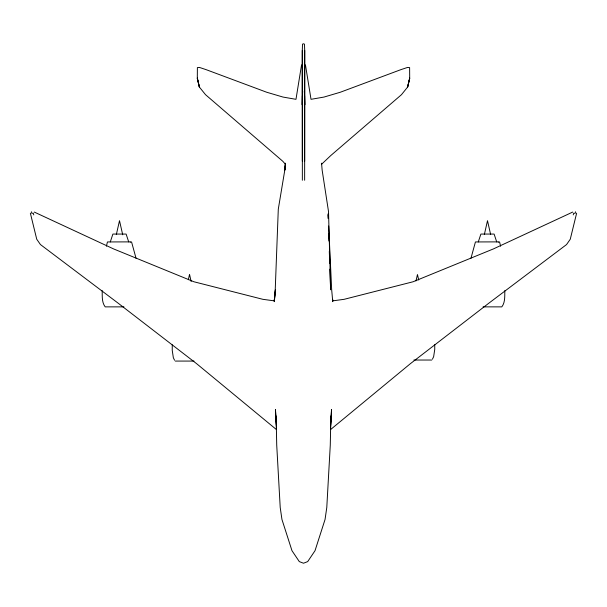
<?xml version="1.0" encoding="UTF-8"?>
<svg xmlns="http://www.w3.org/2000/svg" width="607" height="607" viewBox="0 0 607 607"><rect width="100%" height="100%" fill="white"/><g stroke="black" fill="none" stroke-linecap="round" stroke-linejoin="round"><path stroke-width="0.91" d="M302.339 161.181L302.286 50.457L302.521 44.136L303.5 43.78L304.479 44.136L304.714 50.457L304.646 180.256M102.173 290.616C102.333 296.019 101.672 302.369 105.186 306.869L123.927 306.869M172.251 344.822L172.244 350.429L173.352 357.735L174.566 360.239M304.714 50.457L304.661 161.181M302.286 50.457L302.24 104.852L302.612 91.08M330.512 427.662L330.883 416L330.276 445.143L326.786 507.498L325.048 519.478L315.018 550.701L307.688 561.612L303.5 563.22L299.312 561.612L291.982 550.701L281.952 519.478L280.214 507.498L276.724 445.143L276.117 416L276.488 427.662M330.489 429.437L331.543 409.467L330.496 426.751M130.293 242.17L131.567 241.943L136.036 258.263M498.286 242.17L499.569 241.943L500.6 246.237M301.55 64.873L295.981 99.32L283.029 97.067L266.716 92.249L206.023 69.615L199.544 67.468L197.381 67.605L197.305 78.197L199.377 87.059L205.523 94.677L282.809 161.287L285.358 164.201L284.858 170.119L285.442 163.192L284.645 171.03L278.294 209.157L275.237 289.683L274.243 301.664L275.419 289.744L274.561 299.35L273.59 300.769L262.884 299.319L193.929 281.769L113.524 248.893L34.303 212.078M576.65 213.118L570.261 239.234L566.551 244.56L488.976 303.083L410.415 363.654L330.625 429.528M188.337 279.713L189.536 274.402L191.144 281.481M116.347 234.545L119.503 220.698L122.72 234.788M484.363 234.492L487.497 220.698L490.631 234.492M415.977 280.92L417.464 274.561L418.724 280.009M575.55 211.782L575.17 213.361L573.736 213.148L573.228 214.893M106.407 246.237L107.439 241.943L130.323 241.882M470.971 258.263L475.433 241.943L498.317 241.882M110.299 241.92L112.887 234.059L126.119 234.059L128.707 241.92M478.293 241.92L480.888 234.059L494.113 234.059L496.708 241.92M432.427 359.2L433.641 356.696L434.749 349.389L434.741 344.715M572.697 212.078L493.476 248.893L413.071 281.769L344.116 299.319L333.41 300.769L332.439 299.35L332.757 301.664L331.672 289.714L328.675 226.001M483.073 306.869L501.814 306.869C505.328 302.369 504.667 296.019 504.827 290.616M413.875 360.034L431.729 360.034M175.264 361.074L194.005 361.074M276.375 429.528L196.585 363.654L118.024 303.083L40.449 244.56L36.739 239.234L30.35 213.118M33.772 214.893L33.264 213.148L31.83 213.361L31.45 211.782M305.45 64.873L311.019 99.32L323.971 97.067L340.284 92.249L400.977 69.615L407.456 67.468L409.619 67.605L409.695 78.197L407.623 87.059L401.477 94.677L330.853 155.483L321.642 164.201L321.558 163.192L322.142 170.119L328.524 211.6L330.603 289.782L329.905 269.151M304.388 91.08L304.76 104.852L304.661 95.83M276.504 426.751L275.457 409.467L276.511 429.437M328.106 213.816L328.326 218.505M328.076 214.757L328.197 218.512M328.706 233.513L328.956 241.017M329.305 251.336L329.715 263.529M302.339 95.83L302.354 180.256M409.695 78.197L407.623 87.059L409.695 78.197M199.377 87.059L197.305 78.197L199.377 87.059"/></g></svg>
